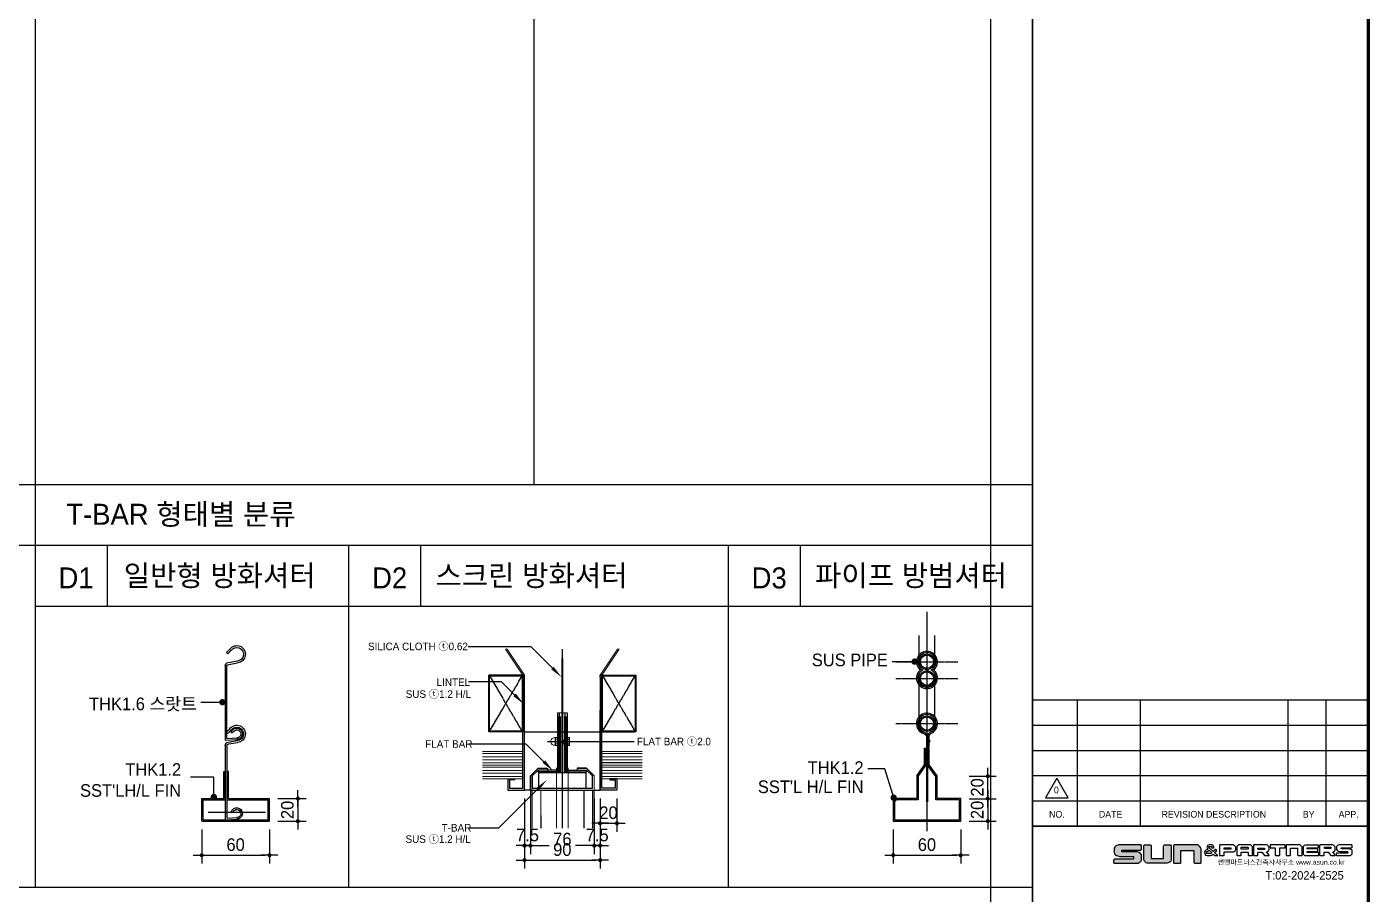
# Model space of a CAD drawing. Extents: x -25535497 to -25216507, y 8041684 to 8103002.
# Drawn here: x -25241369 to -25225372, y 8065773 to 8076097 of the extents above; entities that cross this region are included whole.
import ezdxf
from ezdxf.lldxf.tags import DXFTag

# ---------------------------------------------------------------- set-up
doc = ezdxf.new("R2010")
doc.units = 0
doc.header["$MEASUREMENT"] = 0
doc.linetypes.add('CEN', pattern=[62, 60, -1, 0, -1])
doc.linetypes.add('CENTER', pattern=[65, 60, -2, 1, -2])
doc.layers.get('Defpoints').update_dxf_attribs({"color": 45})
for name, color, linetype in [('0_form', 8, 'Continuous'), ('3', 3, 'Continuous'), ('AUX', 1, 'Continuous'), ('CEN', 1, 'CEN'), ('CENTER', 1, 'CENTER'), ('DIM', 7, 'Continuous'), ('F', 7, 'Continuous'), ('KMS_SHEET$0$form', 7, 'Continuous'), ('KMS_SHEET$0$TEXT', 7, 'Continuous'), ('LEADER', 7, 'Continuous'), ('LED', 7, 'Continuous'), ('R', 1, 'Continuous'), ('SOLID', 3, 'Continuous'), ('STEEL', 6, 'Continuous'), ('STL1', 4, 'Continuous'), ('text', 7, 'Continuous'), ('TXT', 3, 'Continuous'), ('TXT1', 3, 'Continuous')]:
    doc.layers.add(name, color=color, linetype=linetype)
doc.layers.add('TEX', color=3, linetype='Continuous', lineweight=5)
doc.styles.add('KMS_SHEET$0$돋움', font='')
doc.styles.add('songdoh', font='')
doc.styles.add('돋움', font='')
doc.styles.get('KMS_SHEET$0$돋움').set_extended_font_data('Dotum')
doc.styles.get('songdoh').set_extended_font_data('Dotum')
doc.styles.get('돋움').set_extended_font_data('Dotum')
tags = doc.linetypes.add('HID3', pattern=[1.75, 1, -0.75]).pattern_tags.tags
tags[6:7] = [DXFTag(74, 4), DXFTag(75, 0), DXFTag(340, '0'), DXFTag(46, 1.0), DXFTag(50, 0.0), DXFTag(44, 0.0), DXFTag(45, 0.0)]
tags[4:5] = [DXFTag(74, 4), DXFTag(75, 0), DXFTag(340, '0'), DXFTag(46, 1.0), DXFTag(50, 0.0), DXFTag(44, 0.0), DXFTag(45, 0.0)]
doc.dimstyles.new('DONGWOO', dxfattribs={"dimscale": 300, "dimtxt": 3, "dimasz": 1, "dimexe": 2, "dimexo": 2, "dimgap": 1, "dimtad": 1, "dimdec": 0, "dimzin": 11, "dimdsep": 46, "dimtxsty": 'songdoh', "dimblk": 'DOT-6', "dimcen": 2, "dimdle": 2, "dimclrd": 256, "dimclre": 256, "dimclrt": 3, "dimadec": 0, "dimazin": 0, "dimtfac": 1, "dimtdec": 0, "dimtix": 1, "dimtmove": 2, "dimatfit": 3, "dimldrblk": 'DOT', "dimfxl": 2, "dimtolj": 1, "dimtzin": 11, "dimarcsym": 0})

# ---------------------------------------------------------------- blocks, each defined once
blk = doc.blocks.new('_Dot')
at = {"color": 0, "linetype": 'ByBlock', "lineweight": -2}
blk.add_line((-0.5, 0), (-1, 0), dxfattribs=at)
at = {"color": 0, "linetype": 'ByBlock', "const_width": 0.5}
blk.add_lwpolyline([(-0.25, 0, 1), (0.25, 0, 1)], format="xyb", close=True, dxfattribs=at)
blk = doc.blocks.new('DOT-6')
at = {"layer": 'DIM', "color": 7, "ltscale": 0.5}
blk.add_line((2, 0), (-2, 0), dxfattribs=at)
at = {"layer": 'DIM', "color": 7, "ltscale": 0.5, "xscale": 0.9680000000043946, "yscale": 0.9680000000043946, "zscale": 0.9680000000043946}
blk.add_blockref('_Dot', (0, 0), dxfattribs=at)
blk = doc.blocks.new('slat71')
at = {"color": 1}
for p, q in [((-10.3, 10.4), (-10.3, 76.4)), ((-10.3, 76.4), (0.6, 75.8)), ((-8.7, 74.9), (-8.7, 10.4)), ((-8.7, 74.9), (0.5, 74.3)), ((-5.2, 68.9), (-4.2, 70)), ((-3.8, 67.5), (-5.2, 68.9)), ((-2.7, 68.5), (-4.2, 70)), ((-7.7, 7.4), (0.5, 6)), ((-7.1, 9), (0.7, 7.6)), ((-8, -0.4), (-9.1, -1.5)), ((-6.2, -4.5), (-9.1, -1.5)), ((-4.9, -3.5), (-8, -0.4))]:
    blk.add_line(p, q, dxfattribs=at)
for centre, major_axis, ratio, start_param, end_param in [((0, 70.8), (3.57, 3.57), 1, 3.054326, 7.072975), ((0, 70.8), (2.53, 2.53), 1, 3.038002, 7.083034), ((-7.3, 10.4), (-2.16, 2.16), 1, 0.785398, 2.216568), ((-7.2, 10.5), (-1.2, 1.08), 0.885607, 0.855211, 2.286381), ((0, 0), (-7.66, 0), 1, 0.63455, 4.619451), ((0, 0), (4.27, 4.27), 1, 2.951721, 6.983932)]:
    blk.add_ellipse(centre, major_axis=major_axis, ratio=ratio, start_param=start_param, end_param=end_param, dxfattribs=at)
blk = doc.blocks.new('*D311')
at = {"layer": 'Defpoints', "color": 0, "linetype": 'Continuous'}
for p in [(-25238480, 8066910), (-25238480, 8066641), (-25238141, 8066641)]:
    blk.add_point(p, dxfattribs=at)
at = {"layer": 'DIM', "linetype": 'Continuous', "lineweight": -2}
for p, q in [((-25238380, 8066910), (-25238041, 8066910)), ((-25238141, 8066960), (-25238141, 8067010)), ((-25238141, 8066910), (-25238141, 8066641)), ((-25238380, 8066641), (-25238041, 8066641)), ((-25238141, 8066591), (-25238141, 8066541))]:
    blk.add_line(p, q, dxfattribs=at)
at = {"layer": 'DIM', "linetype": 'Continuous', "lineweight": -2, "xscale": 50, "yscale": 50, "zscale": 50}
for p, rotation in [((-25238141, 8066910), 270), ((-25238141, 8066641), 90)]:
    blk.add_blockref('DOT-6', p, dxfattribs=dict(at, rotation=rotation))
at = {"layer": 'DIM', "color": 3, "linetype": 'Continuous', "insert": (-25238266, 8066775), "char_height": 150, "attachment_point": 5, "rotation": 90, "style": 'songdoh'}
blk.add_mtext('\\A1;20', dxfattribs=at)
blk = doc.blocks.new('*D312')
at = {"layer": 'Defpoints', "color": 0, "linetype": 'Continuous'}
for p in [(-25239287, 8066641), (-25238480, 8066641), (-25238480, 8066236)]:
    blk.add_point(p, dxfattribs=at)
at = {"layer": 'DIM', "linetype": 'Continuous', "lineweight": -2}
for p, q in [((-25239287, 8066541), (-25239287, 8066136)), ((-25238480, 8066541), (-25238480, 8066136)), ((-25239237, 8066236), (-25238530, 8066236))]:
    blk.add_line(p, q, dxfattribs=at)
at = {"layer": 'DIM', "linetype": 'Continuous', "lineweight": -2, "xscale": 50, "yscale": 50, "zscale": 50, "rotation": 180}
blk.add_blockref('DOT-6', (-25239287, 8066236), dxfattribs=at)
at = {"layer": 'DIM', "linetype": 'Continuous', "lineweight": -2, "xscale": 50, "yscale": 50, "zscale": 50}
blk.add_blockref('DOT-6', (-25238480, 8066236), dxfattribs=at)
at = {"layer": 'DIM', "color": 3, "linetype": 'Continuous', "insert": (-25238883, 8066361), "char_height": 150, "attachment_point": 5, "style": 'songdoh'}
blk.add_mtext('\\A1;60', dxfattribs=at)
blk = doc.blocks.new('*D335')
at = {"layer": 'Defpoints', "color": 0, "linetype": 'Continuous'}
for p in [(-25231051, 8066641), (-25230248, 8066641), (-25230248, 8066236)]:
    blk.add_point(p, dxfattribs=at)
at = {"layer": 'DIM', "linetype": 'Continuous', "lineweight": -2}
for p, q in [((-25231051, 8066541), (-25231051, 8066136)), ((-25230248, 8066541), (-25230248, 8066136)), ((-25231001, 8066236), (-25230298, 8066236))]:
    blk.add_line(p, q, dxfattribs=at)
at = {"layer": 'DIM', "linetype": 'Continuous', "lineweight": -2, "xscale": 50, "yscale": 50, "zscale": 50, "rotation": 180}
blk.add_blockref('DOT-6', (-25231051, 8066236), dxfattribs=at)
at = {"layer": 'DIM', "linetype": 'Continuous', "lineweight": -2, "xscale": 50, "yscale": 50, "zscale": 50}
blk.add_blockref('DOT-6', (-25230248, 8066236), dxfattribs=at)
at = {"layer": 'DIM', "color": 3, "linetype": 'Continuous', "insert": (-25230650, 8066361), "char_height": 150, "attachment_point": 5, "style": 'songdoh'}
blk.add_mtext('\\A1;60', dxfattribs=at)
blk = doc.blocks.new('*D336')
at = {"layer": 'Defpoints', "color": 0, "linetype": 'Continuous'}
for p in [(-25230248, 8066909), (-25230248, 8066641), (-25229925, 8066641)]:
    blk.add_point(p, dxfattribs=at)
at = {"layer": 'DIM', "linetype": 'Continuous', "lineweight": -2}
for p, q in [((-25230148, 8066909), (-25229825, 8066909)), ((-25229925, 8066959), (-25229925, 8067009)), ((-25229925, 8066909), (-25229925, 8066641)), ((-25230148, 8066641), (-25229825, 8066641)), ((-25229925, 8066591), (-25229925, 8066541))]:
    blk.add_line(p, q, dxfattribs=at)
at = {"layer": 'DIM', "linetype": 'Continuous', "lineweight": -2, "xscale": 50, "yscale": 50, "zscale": 50}
for p, rotation in [((-25229925, 8066909), 270), ((-25229925, 8066641), 90)]:
    blk.add_blockref('DOT-6', p, dxfattribs=dict(at, rotation=rotation))
at = {"layer": 'DIM', "color": 3, "linetype": 'Continuous', "insert": (-25230050, 8066775), "char_height": 150, "attachment_point": 5, "rotation": 90, "style": 'songdoh'}
blk.add_mtext('\\A1;20', dxfattribs=at)
blk = doc.blocks.new('*D337')
at = {"layer": 'Defpoints', "color": 0, "linetype": 'Continuous'}
for p in [(-25230248, 8067176), (-25229925, 8067176), (-25230248, 8066909)]:
    blk.add_point(p, dxfattribs=at)
at = {"layer": 'DIM', "linetype": 'Continuous', "lineweight": -2}
for p, q in [((-25229925, 8067226), (-25229925, 8067276)), ((-25230148, 8067176), (-25229825, 8067176)), ((-25229925, 8066909), (-25229925, 8067176)), ((-25230148, 8066909), (-25229825, 8066909)), ((-25229925, 8066859), (-25229925, 8066809))]:
    blk.add_line(p, q, dxfattribs=at)
at = {"layer": 'DIM', "linetype": 'Continuous', "lineweight": -2, "xscale": 50, "yscale": 50, "zscale": 50}
for p, rotation in [((-25229925, 8067176), 270), ((-25229925, 8066909), 90)]:
    blk.add_blockref('DOT-6', p, dxfattribs=dict(at, rotation=rotation))
at = {"layer": 'DIM', "color": 3, "linetype": 'Continuous', "insert": (-25230050, 8067043), "char_height": 150, "attachment_point": 5, "rotation": 90, "style": 'songdoh'}
blk.add_mtext('\\A1;20', dxfattribs=at)
blk = doc.blocks.new('*D354')
at = {"layer": 'Defpoints', "color": 0, "linetype": 'Continuous'}
for p in [(-25235442, 8067012), (-25235372, 8067012), (-25235372, 8066350)]:
    blk.add_point(p, dxfattribs=at)
at = {"layer": 'DIM', "linetype": 'Continuous', "lineweight": -2}
for p, q in [((-25235442, 8066912), (-25235442, 8066250)), ((-25235372, 8066912), (-25235372, 8066250)), ((-25235492, 8066350), (-25235542, 8066350)), ((-25235442, 8066350), (-25235372, 8066350)), ((-25235322, 8066350), (-25235272, 8066350))]:
    blk.add_line(p, q, dxfattribs=at)
at = {"layer": 'DIM', "linetype": 'Continuous', "lineweight": -2, "xscale": 50, "yscale": 50, "zscale": 50}
blk.add_blockref('DOT-6', (-25235442, 8066350), dxfattribs=at)
at = {"layer": 'DIM', "linetype": 'Continuous', "lineweight": -2, "xscale": 50, "yscale": 50, "zscale": 50, "rotation": 180}
blk.add_blockref('DOT-6', (-25235372, 8066350), dxfattribs=at)
at = {"layer": 'DIM', "color": 3, "linetype": 'Continuous', "insert": (-25235407, 8066475), "char_height": 150, "attachment_point": 5, "style": 'songdoh'}
blk.add_mtext('\\A1;7.5', dxfattribs=at)
blk = doc.blocks.new('*D355')
at = {"layer": 'Defpoints', "color": 0, "linetype": 'Continuous'}
for p in [(-25234612, 8067012), (-25234542, 8067012), (-25234542, 8066350)]:
    blk.add_point(p, dxfattribs=at)
at = {"layer": 'DIM', "linetype": 'Continuous', "lineweight": -2}
for p, q in [((-25234612, 8066912), (-25234612, 8066250)), ((-25234542, 8066912), (-25234542, 8066250)), ((-25234662, 8066350), (-25234712, 8066350)), ((-25234612, 8066350), (-25234542, 8066350)), ((-25234492, 8066350), (-25234442, 8066350))]:
    blk.add_line(p, q, dxfattribs=at)
at = {"layer": 'DIM', "linetype": 'Continuous', "lineweight": -2, "xscale": 50, "yscale": 50, "zscale": 50}
blk.add_blockref('DOT-6', (-25234612, 8066350), dxfattribs=at)
at = {"layer": 'DIM', "linetype": 'Continuous', "lineweight": -2, "xscale": 50, "yscale": 50, "zscale": 50, "rotation": 180}
blk.add_blockref('DOT-6', (-25234542, 8066350), dxfattribs=at)
at = {"layer": 'DIM', "color": 3, "linetype": 'Continuous', "insert": (-25234577, 8066475), "char_height": 150, "attachment_point": 5, "style": 'songdoh'}
blk.add_mtext('\\A1;7.5', dxfattribs=at)
blk = doc.blocks.new('*D356')
at = {"layer": 'Defpoints', "color": 0, "linetype": 'Continuous'}
for p in [(-25234542, 8067012), (-25234342, 8067012), (-25234342, 8066616)]:
    blk.add_point(p, dxfattribs=at)
at = {"layer": 'DIM', "linetype": 'Continuous', "lineweight": -2}
for p, q in [((-25234542, 8066912), (-25234542, 8066516)), ((-25234342, 8066912), (-25234342, 8066516)), ((-25234592, 8066616), (-25234642, 8066616)), ((-25234542, 8066616), (-25234342, 8066616)), ((-25234292, 8066616), (-25234242, 8066616))]:
    blk.add_line(p, q, dxfattribs=at)
at = {"layer": 'DIM', "linetype": 'Continuous', "lineweight": -2, "xscale": 50, "yscale": 50, "zscale": 50}
blk.add_blockref('DOT-6', (-25234542, 8066616), dxfattribs=at)
at = {"layer": 'DIM', "linetype": 'Continuous', "lineweight": -2, "xscale": 50, "yscale": 50, "zscale": 50, "rotation": 180}
blk.add_blockref('DOT-6', (-25234342, 8066616), dxfattribs=at)
at = {"layer": 'DIM', "color": 3, "linetype": 'Continuous', "insert": (-25234442, 8066741), "char_height": 150, "attachment_point": 5, "style": 'songdoh'}
blk.add_mtext('\\A1;20', dxfattribs=at)
blk = doc.blocks.new('*D357')
at = {"layer": 'Defpoints', "color": 0, "linetype": 'Continuous'}
for p in [(-25235372, 8067012), (-25234612, 8067012), (-25234612, 8066350)]:
    blk.add_point(p, dxfattribs=at)
at = {"layer": 'DIM', "linetype": 'Continuous', "lineweight": -2}
for p, q in [((-25235372, 8066912), (-25235372, 8066250)), ((-25234612, 8066912), (-25234612, 8066250)), ((-25235322, 8066350), (-25235148, 8066350)), ((-25234662, 8066350), (-25234836, 8066350))]:
    blk.add_line(p, q, dxfattribs=at)
at = {"layer": 'DIM', "linetype": 'Continuous', "lineweight": -2, "xscale": 50, "yscale": 50, "zscale": 50, "rotation": 180}
blk.add_blockref('DOT-6', (-25235372, 8066350), dxfattribs=at)
at = {"layer": 'DIM', "linetype": 'Continuous', "lineweight": -2, "xscale": 50, "yscale": 50, "zscale": 50}
blk.add_blockref('DOT-6', (-25234612, 8066350), dxfattribs=at)
at = {"layer": 'DIM', "color": 3, "linetype": 'Continuous', "insert": (-25234992, 8066427), "char_height": 150, "attachment_point": 5, "style": 'songdoh'}
blk.add_mtext('\\A1;76', dxfattribs=at)
blk = doc.blocks.new('*D358')
at = {"layer": 'Defpoints', "color": 0, "linetype": 'Continuous'}
for p in [(-25235442, 8067012), (-25234542, 8067012), (-25234542, 8066177)]:
    blk.add_point(p, dxfattribs=at)
at = {"layer": 'DIM', "linetype": 'Continuous', "lineweight": -2}
for p, q in [((-25235442, 8066912), (-25235442, 8066077)), ((-25234542, 8066912), (-25234542, 8066077)), ((-25235392, 8066177), (-25234592, 8066177))]:
    blk.add_line(p, q, dxfattribs=at)
at = {"layer": 'DIM', "linetype": 'Continuous', "lineweight": -2, "xscale": 50, "yscale": 50, "zscale": 50, "rotation": 180}
blk.add_blockref('DOT-6', (-25235442, 8066177), dxfattribs=at)
at = {"layer": 'DIM', "linetype": 'Continuous', "lineweight": -2, "xscale": 50, "yscale": 50, "zscale": 50}
blk.add_blockref('DOT-6', (-25234542, 8066177), dxfattribs=at)
at = {"layer": 'DIM', "color": 3, "linetype": 'Continuous', "insert": (-25234992, 8066302), "char_height": 150, "attachment_point": 5, "style": 'songdoh'}
blk.add_mtext('\\A1;90', dxfattribs=at)
blk = doc.blocks.new('KMS_SHEET$0$김천 도면폼(XR)')
at = {"layer": 'KMS_SHEET$0$form', "true_color": 0x424242}
for points in [[(77833, 17986), (77809, 18013), (77777, 18034), (77736, 18050), (77705, 18054), (77368, 18054), (77368, 18094), (77814, 18094), (77830, 18106), (77834, 18118), (77834, 18197), (77817, 18217), (77288, 18217), (77248, 18208), (77218, 18189), (77206, 18178), (77196, 18164), (77182, 18141), (77182, 18036), (77193, 18009), (77218, 17981), (77238, 17969), (77267, 17955), (77311, 17942), (77645, 17942), (77645, 17892), (77645, 17886), (77635, 17881), (77187, 17881), (77169, 17858), (77169, 17794), (77182, 17784), (77758, 17784), (77778, 17797), (77804, 17818), (77824, 17842), (77829, 17858), (77833, 17877)], [(78538, 18196), (78524, 18217), (78374, 18217), (78355, 18191), (78355, 17906), (78345, 17897), (78066, 17897), (78066, 18198), (78052, 18217), (77902, 18217), (77889, 18201), (77889, 17874), (77896, 17850), (77903, 17835), (77924, 17811), (77944, 17793), (77968, 17784), (78446, 17784), (78490, 17798), (78517, 17817), (78528, 17834), (78538, 17862)], [(79219, 18177), (79202, 18192), (79187, 18205), (79167, 18217), (78606, 18217), (78592, 18204), (78592, 17796), (78603, 17784), (78762, 17784), (78772, 17795), (78772, 18089), (79074, 18089), (79074, 17802), (79090, 17784), (79245, 17784), (79255, 17797), (79255, 18104), (79253, 18122), (79246, 18140), (79237, 18159)]]:
    blk.add_hatch(color=49, dxfattribs=at).paths.add_polyline_path(points)
at = {"color": 1}
blk.add_line((75242, 10507), (75242, 58666), dxfattribs=at)
for p, q in [((75242, 21666), (83232, 21666)), ((75242, 21066), (83232, 21066)), ((75242, 20466), (83232, 20466)), ((75242, 19866), (83232, 19866)), ((75819, 19808), (75550, 19341)), ((76089, 19341), (75819, 19808)), ((75242, 19266), (83232, 19266)), ((75550, 19341), (76089, 19341))]:
    blk.add_line(p, q)
at = {"color": 2}
blk.add_line((83232, 18666), (75242, 18666), dxfattribs=at)
at = {"color": 2, "const_width": 79.9}
blk.add_lwpolyline([(83232, 3182), (4501, 3182), (4501, 58666), (83232, 58666)], close=True, dxfattribs=at)
at = {"color": 2}
blk.add_lwpolyline([(75242, 10507), (75242, 18666)], dxfattribs=at)
at = {"layer": 'Defpoints', "ltscale": 2}
blk.add_lwpolyline([(5500, 57780), (74243, 57780), (74243, 4293), (5500, 4293)], close=True, dxfattribs=at)
at = {"layer": 'KMS_SHEET$0$form', "color": 1}
for p, q in [((76308, 18666), (76308, 21666)), ((77808, 18666), (77808, 21666)), ((81325, 18666), (81325, 21666)), ((82225, 18666), (82225, 21666)), ((75242, 18666), (83232, 18666)), ((83232, 18666), (75242, 18666)), ((75242, 18666), (83232, 18666)), ((75242, 18666), (83232, 18666))]:
    blk.add_line(p, q, dxfattribs=at)
at = {"layer": 'KMS_SHEET$0$form', "color": 2}
for points in [[(77833, 17986), (77809, 18013), (77777, 18034), (77736, 18050), (77705, 18054), (77368, 18054), (77368, 18094), (77814, 18094), (77830, 18106), (77834, 18118), (77834, 18197), (77817, 18217), (77288, 18217), (77248, 18208), (77218, 18189), (77206, 18178), (77196, 18164), (77182, 18141), (77182, 18036), (77193, 18009), (77218, 17981), (77238, 17969), (77267, 17955), (77311, 17942), (77640, 17942), (77645, 17938), (77645, 17892), (77645, 17886), (77635, 17881), (77187, 17881), (77169, 17858), (77169, 17794), (77182, 17784), (77758, 17784), (77778, 17797), (77804, 17818), (77824, 17842), (77829, 17858), (77833, 17877)], [(77903, 17835), (77896, 17850), (77889, 17874), (77889, 18201), (77902, 18217), (78052, 18217), (78066, 18198), (78066, 17897), (78345, 17897), (78355, 17906), (78355, 18191), (78374, 18217), (78524, 18217), (78538, 18196), (78538, 17862), (78528, 17834), (78517, 17817), (78490, 17798), (78446, 17784), (77968, 17784), (77944, 17793), (77924, 17811)], [(79255, 18104), (79253, 18122), (79246, 18140), (79237, 18159), (79219, 18177), (79202, 18192), (79187, 18205), (79167, 18217), (78606, 18217), (78592, 18204), (78592, 17796), (78603, 17784), (78762, 17784), (78772, 17795), (78772, 18089), (79074, 18089), (79074, 17802), (79090, 17784), (79245, 17784), (79255, 17797)]]:
    blk.add_lwpolyline(points, close=True, dxfattribs=at)
at = {"layer": 'KMS_SHEET$0$form'}
for points in [[(79435, 18160), (79435, 18177), (79509, 18177), (79509, 18144), (79551, 18152), (79551, 18165), (79538, 18207), (79534, 18209), (79494, 18217), (79439, 18217), (79404, 18206), (79392, 18172), (79390, 18156), (79396, 18137), (79410, 18121), (79365, 18091), (79340, 18068), (79335, 18044), (79336, 18018), (79347, 17983), (79352, 17978), (79393, 17968), (79477, 17968), (79502, 17973), (79515, 17981), (79538, 18002), (79576, 17968), (79645, 17968), (79573, 18034), (79625, 18082), (79595, 18111), (79541, 18063)], [(80059, 18185), (80050, 18193), (80039, 18204), (80026, 18212), (80014, 18217), (79696, 18217), (79687, 18207), (79687, 17972), (79691, 17968), (79792, 17968), (79799, 17975), (79799, 18053), (80013, 18053), (80024, 18053), (80041, 18061), (80058, 18075), (80070, 18093), (80076, 18118), (80074, 18153), (80067, 18172)], [(80473, 18165), (80470, 18173), (80464, 18183), (80459, 18191), (80450, 18201), (80439, 18208), (80423, 18217), (80141, 18217), (80132, 18212), (80117, 18200), (80107, 18188), (80100, 18177), (80099, 18172), (80099, 17978), (80107, 17968), (80192, 17968), (80201, 17975), (80201, 18041), (80204, 18046), (80362, 18046), (80371, 18037), (80371, 17977), (80377, 17968), (80466, 17968), (80473, 17977)], [(80864, 18099), (80867, 18108), (80867, 18151), (80863, 18168), (80858, 18179), (80850, 18190), (80841, 18200), (80828, 18209), (80810, 18217), (80505, 18217), (80497, 18212), (80497, 17974), (80501, 17968), (80598, 17968), (80602, 17973), (80602, 18046), (80607, 18049), (80698, 18049), (80758, 17968), (80868, 17968), (80868, 17971), (80807, 18050), (80809, 18054), (80823, 18054), (80838, 18063), (80850, 18073), (80857, 18081)], [(80864, 18099), (80867, 18108), (80867, 18151), (80863, 18168), (80858, 18179), (80850, 18190), (80841, 18200), (80828, 18209), (80810, 18217), (80505, 18217), (80497, 18212), (80497, 17974), (80501, 17968), (80598, 17968), (80602, 17973), (80602, 18046), (80607, 18049), (80698, 18049), (80758, 17968), (80868, 17968), (80868, 17971), (80807, 18050), (80809, 18054), (80823, 18054), (80838, 18063), (80850, 18073), (80857, 18081)], [(81123, 18146), (81242, 18146), (81247, 18150), (81247, 18211), (81243, 18217), (80896, 18217), (80892, 18213), (80892, 18152), (80898, 18146), (81016, 18146), (81016, 17978), (81024, 17968), (81116, 17968), (81123, 17972)], [(81123, 18146), (81242, 18146), (81247, 18150), (81247, 18211), (81243, 18217), (80896, 18217), (80892, 18213), (80892, 18152), (80898, 18146), (81016, 18146), (81016, 17978), (81024, 17968), (81116, 17968), (81123, 17972)], [(81374, 18143), (81547, 18143), (81547, 17978), (81557, 17968), (81646, 17968), (81652, 17976), (81652, 18152), (81651, 18162), (81646, 18172), (81641, 18183), (81631, 18194), (81621, 18202), (81612, 18210), (81601, 18217), (81279, 18217), (81271, 18209), (81271, 17975), (81277, 17968), (81368, 17968), (81374, 17974)], [(81374, 18143), (81547, 18143), (81547, 17978), (81557, 17968), (81646, 17968), (81652, 17976), (81652, 18152), (81651, 18162), (81646, 18172), (81641, 18183), (81631, 18194), (81621, 18202), (81612, 18210), (81601, 18217), (81279, 18217), (81271, 18209), (81271, 17975), (81277, 17968), (81368, 17968), (81374, 17974)], [(81776, 18128), (81776, 18147), (81781, 18150), (82038, 18150), (82046, 18157), (82046, 18207), (82035, 18216), (81731, 18216), (81706, 18207), (81691, 18196), (81682, 18182), (81675, 18163), (81675, 18009), (81685, 17992), (81698, 17979), (81712, 17970), (81724, 17968), (82044, 17968), (82048, 17971), (82048, 18028), (82042, 18035), (81784, 18035), (81774, 18038), (81774, 18060), (81782, 18065), (82029, 18065), (82029, 18119), (82023, 18123), (81781, 18123)], [(81776, 18128), (81776, 18147), (81781, 18150), (82038, 18150), (82046, 18157), (82046, 18207), (82035, 18216), (81731, 18216), (81706, 18207), (81691, 18196), (81682, 18182), (81675, 18163), (81675, 18009), (81685, 17992), (81698, 17979), (81712, 17970), (81724, 17968), (82044, 17968), (82048, 17971), (82048, 18028), (82042, 18035), (81784, 18035), (81774, 18038), (81774, 18060), (81782, 18065), (82029, 18065), (82029, 18119), (82023, 18123), (81781, 18123)], [(82442, 18151), (82438, 18168), (82433, 18179), (82425, 18190), (82416, 18200), (82402, 18209), (82384, 18217), (82080, 18217), (82071, 18212), (82071, 17974), (82076, 17968), (82173, 17968), (82176, 17973), (82176, 18046), (82181, 18049), (82273, 18049), (82333, 17968), (82443, 17968), (82443, 17971), (82382, 18050), (82384, 18054), (82398, 18054), (82413, 18063), (82425, 18073), (82431, 18081), (82439, 18099), (82442, 18108)], [(82442, 18151), (82438, 18168), (82433, 18179), (82425, 18190), (82416, 18200), (82402, 18209), (82384, 18217), (82080, 18217), (82071, 18212), (82071, 17974), (82076, 17968), (82173, 17968), (82176, 17973), (82176, 18046), (82181, 18049), (82273, 18049), (82333, 17968), (82443, 17968), (82443, 17971), (82382, 18050), (82384, 18054), (82398, 18054), (82413, 18063), (82425, 18073), (82431, 18081), (82439, 18099), (82442, 18108)], [(82792, 18121), (82774, 18123), (82581, 18123), (82581, 18147), (82837, 18147), (82846, 18153), (82848, 18160), (82848, 18206), (82839, 18217), (82535, 18217), (82512, 18212), (82495, 18201), (82488, 18194), (82482, 18186), (82474, 18174), (82474, 18113), (82480, 18098), (82495, 18081), (82506, 18075), (82523, 18067), (82548, 18059), (82737, 18059), (82740, 18057), (82740, 18030), (82740, 18027), (82734, 18024), (82477, 18024), (82467, 18011), (82467, 17974), (82474, 17968), (82805, 17968), (82816, 17976), (82831, 17988), (82843, 18001), (82846, 18011), (82848, 18022), (82848, 18084), (82834, 18100), (82815, 18112)], [(82792, 18121), (82774, 18123), (82581, 18123), (82581, 18147), (82837, 18147), (82846, 18153), (82848, 18160), (82848, 18206), (82839, 18217), (82535, 18217), (82512, 18212), (82495, 18201), (82488, 18194), (82482, 18186), (82474, 18174), (82474, 18113), (82480, 18098), (82495, 18081), (82506, 18075), (82523, 18067), (82548, 18059), (82737, 18059), (82740, 18057), (82740, 18030), (82740, 18027), (82734, 18024), (82477, 18024), (82467, 18011), (82467, 17974), (82474, 17968), (82805, 17968), (82816, 17976), (82831, 17988), (82843, 18001), (82846, 18011), (82848, 18022), (82848, 18084), (82834, 18100), (82815, 18112)], [(79507, 18031), (79486, 18012), (79381, 18012), (79381, 18053), (79439, 18093)], [(79954, 18145), (79954, 18116), (79801, 18116), (79801, 18145)], [(80201, 18119), (80201, 18160), (80205, 18165), (80363, 18165), (80371, 18159), (80371, 18124), (80368, 18119)], [(80201, 18119), (80201, 18160), (80205, 18165), (80363, 18165), (80371, 18159), (80371, 18124), (80368, 18119)], [(80613, 18113), (80603, 18121), (80603, 18141), (80612, 18143), (80756, 18143), (80756, 18113)], [(80613, 18113), (80603, 18121), (80603, 18141), (80612, 18143), (80756, 18143), (80756, 18113)], [(82185, 18141), (82185, 18161), (82194, 18163), (82339, 18163), (82339, 18133), (82195, 18133)], [(82185, 18141), (82185, 18161), (82194, 18163), (82339, 18163), (82339, 18133), (82195, 18133)]]:
    blk.add_lwpolyline(points, close=True, dxfattribs=at)
at = {"layer": 'KMS_SHEET$0$TEXT', "style": 'KMS_SHEET$0$돋움'}
for s, height, p in [('0', 160, (75750, 19444)), ('NO.', 159.8, (75634, 18867)), ('DATE', 159.8, (76819, 18867)), ('REVISION DESCRIPTION', 159.81, (78311, 18867)), ('BY', 159.8, (81670, 18867)), ('APP.', 159.8, (82523, 18867)), ('썬앤파트너스건축사사무소 www.asun.co.kr', 117.84, (79644, 17749)), ('T:02-2024-2525', 200, (80782, 17394))]:
    blk.add_text(s, height=height, dxfattribs=at).set_placement(p)
blk = doc.blocks.new('KMS_SHEET', base_point=(2746843.44, 1131951.81))
at = {"xscale": 0.0100119047570738, "yscale": 0.0100119047570738, "zscale": 0.0100119047570738}
blk.add_blockref('KMS_SHEET$0$김천 도면폼(XR)', (2746832.63, 1131939.2), dxfattribs=at)

msp = doc.modelspace()

# ---------------------------------------------------------------- linework, layer by layer
msp.add_line((-25229391.7, 8084895.8), (-25229391.7, 8058831.5))
at = {"color": 6, "lineweight": 5}
for p, q in [((-25235462.2, 8068378.5), (-25235670.1, 8068690.4)), ((-25235649.9, 8068690.4), (-25235670.1, 8068690.4)), ((-25235442, 8068378.5), (-25235649.9, 8068690.4)), ((-25234542, 8068378.5), (-25234334.1, 8068690.4)), ((-25234521.7, 8068378.5), (-25234313.8, 8068690.4)), ((-25234334.1, 8068690.4), (-25234313.8, 8068690.4))]:
    msp.add_line(p, q, dxfattribs=at)
at = {"color": 1}
for p, q in [((-25234992, 8068690.4), (-25234992, 8066556.6)), ((-25235167.8, 8067590.2), (-25234813.8, 8067590.2))]:
    msp.add_line(p, q, dxfattribs=at)
at = {"color": 7}
for p, q in [((-25234995.9, 8068577.1), (-25234995.9, 8067227.5)), ((-25234988, 8068575.4), (-25234988, 8067227.5)), ((-25235867.3, 8068378.5), (-25235867.3, 8068375.8)), ((-25235867.3, 8068378.5), (-25235867.3, 8068370.4)), ((-25235462.2, 8068378.5), (-25235462.2, 8067703.3)), ((-25234521.7, 8067703.3), (-25234521.7, 8068378.5)), ((-25235048.7, 8067930.7), (-25235048.7, 8067250.1)), ((-25235035.6, 8067885.4), (-25235035.6, 8067227.5)), ((-25235026, 8067272.8), (-25235026, 8067930.7)), ((-25235018.6, 8067885.4), (-25235018.6, 8067227.5)), ((-25234965.3, 8067885.4), (-25234965.3, 8067227.5)), ((-25234957.9, 8067227.5), (-25234957.9, 8067930.7)), ((-25234948.3, 8067885.4), (-25234948.3, 8067227.5)), ((-25234935.2, 8067930.7), (-25234935.2, 8067250.1)), ((-25235026, 8067272.8), (-25235026, 8067338.6)), ((-25235372, 8067182.1), (-25235281.2, 8067272.8)), ((-25235372, 8067057.3), (-25235372, 8067182.1)), ((-25235372, 8067011.9), (-25235372, 8067182.1)), ((-25235372, 8067011.9), (-25235372, 8067182.1)), ((-25235372, 8067011.9), (-25235372, 8067182.1)), ((-25235372, 8067182.1), (-25235372, 8067011.9)), ((-25235349.3, 8067182.1), (-25235281.2, 8067250.1)), ((-25235349.3, 8067182.1), (-25235349.3, 8067034.6)), ((-25235281.2, 8067272.8), (-25235269.9, 8067272.8)), ((-25235281.2, 8067272.8), (-25235167.8, 8067272.8)), ((-25235281.2, 8067272.8), (-25235167.8, 8067272.8)), ((-25235167.8, 8067250.1), (-25235281.2, 8067250.1)), ((-25235281.2, 8067250.1), (-25235281.2, 8067247.9)), ((-25235048.7, 8067250.1), (-25235281.2, 8067250.1)), ((-25235281.2, 8067250.1), (-25235281.2, 8067227.5)), ((-25235281.2, 8067227.5), (-25235281.2, 8067250.1)), ((-25235281.2, 8067227.5), (-25235281.2, 8067250.1)), ((-25235234, 8067227.5), (-25235281.2, 8067227.5)), ((-25235281.2, 8067227.5), (-25235026, 8067227.5)), ((-25234708.4, 8067216.1), (-25235275.5, 8067216.1)), ((-25235275.5, 8067216.1), (-25235275.5, 8067034.6)), ((-25235018.6, 8067227.5), (-25235234, 8067227.5)), ((-25235167.8, 8067272.8), (-25235167.8, 8067226.7)), ((-25235167.8, 8067272.8), (-25235167.8, 8067250.1)), ((-25235026, 8067227.5), (-25235026, 8067272.8)), ((-25234992, 8067272.8), (-25234995.4, 8067272.8)), ((-25234992, 8067272.8), (-25234988.6, 8067272.8)), ((-25234965.3, 8067227.5), (-25234749.9, 8067227.5)), ((-25234957.9, 8067272.8), (-25234957.9, 8067227.5)), ((-25234957.9, 8067227.5), (-25234702.7, 8067227.5)), ((-25234935.2, 8067250.1), (-25234702.7, 8067250.1)), ((-25234702.7, 8067272.8), (-25234816.1, 8067272.8)), ((-25234816.1, 8067272.8), (-25234816.1, 8067250.1)), ((-25234816.1, 8067272.8), (-25234702.7, 8067272.8)), ((-25234816.1, 8067272.8), (-25234816.1, 8067250.1)), ((-25234816.1, 8067250.1), (-25234702.7, 8067250.1)), ((-25234708.4, 8067216.1), (-25234765.1, 8067216.1)), ((-25234708.4, 8067034.6), (-25234708.4, 8067216.1)), ((-25234612, 8067182.5), (-25234702.7, 8067272.8)), ((-25234634.6, 8067182.5), (-25234702.7, 8067250.1)), ((-25234702.7, 8067227.5), (-25234702.7, 8067250.1)), ((-25234634.6, 8067034.6), (-25234634.6, 8067182.4)), ((-25235372, 8067057.3), (-25235372, 8067170.7)), ((-25235349.3, 8067034.6), (-25234634.6, 8067034.6)), ((-25234992, 8067034.6), (-25234708.4, 8067034.6)), ((-25234708.4, 8067034.6), (-25234708.4, 8067056.2)), ((-25235372, 8067011.9), (-25234612, 8067011.9)), ((-25235372, 8067011.9), (-25235372, 8066556.6)), ((-25234736.8, 8067011.9), (-25234736.8, 8066556.6)), ((-25234634, 8067011.9), (-25234634, 8066556.6)), ((-25235247.1, 8066709.2), (-25235247.1, 8066556.6))]:
    msp.add_line(p, q, dxfattribs=at)
at = {"color": 7, "lineweight": 15}
msp.add_line((-25235462.2, 8068378.5), (-25235442, 8068378.5), dxfattribs=at)
at = {"color": 7, "lineweight": 5}
for p, q in [((-25235048.7, 8067930.7), (-25235026, 8067930.7)), ((-25235026, 8067930.7), (-25234935.2, 8067930.7)), ((-25234612, 8067182.5), (-25234612, 8067011.9)), ((-25235349.9, 8066556.6), (-25235349.9, 8067011.9)), ((-25235247.1, 8066709.2), (-25235247.1, 8067011.9)), ((-25234612, 8066556.6), (-25234612, 8067011.9))]:
    msp.add_line(p, q, dxfattribs=at)
at = {"layer": '3', "color": 3}
for p, q in [((-25230677.7, 8067511.2), (-25230661.6, 8067511.2)), ((-25230677.7, 8067310.4), (-25230677.7, 8067511.2)), ((-25230661.6, 8067303.8), (-25230661.6, 8067511.2)), ((-25230637.4, 8067511.2), (-25230621.3, 8067511.2)), ((-25230637.4, 8067303.8), (-25230637.4, 8067511.2)), ((-25230621.3, 8067310.4), (-25230621.3, 8067511.2)), ((-25239023.3, 8067232.7), (-25239007.2, 8067232.7)), ((-25239023.3, 8066909.9), (-25239023.3, 8067232.7)), ((-25238969.2, 8067232.7), (-25238985.3, 8067232.7)), ((-25238969.2, 8066909.9), (-25238969.2, 8067232.7)), ((-25230771.5, 8067179.8), (-25230677.7, 8067310.4)), ((-25230771.5, 8067179.8), (-25230771.5, 8066912)), ((-25230755.3, 8067173.4), (-25230661.6, 8067303.8)), ((-25230543.8, 8067173.4), (-25230637.4, 8067303.8)), ((-25230527.5, 8067179.8), (-25230621.3, 8067310.4)), ((-25230527.5, 8066912), (-25230527.5, 8067179.8)), ((-25230755.3, 8067173.4), (-25230755.3, 8066895.8)), ((-25230543.8, 8066895.8), (-25230543.8, 8067173.4)), ((-25239286.8, 8066640.9), (-25239286.8, 8066909.9)), ((-25239286.8, 8066909.9), (-25239023.3, 8066909.9)), ((-25239270.6, 8066657), (-25239270.6, 8066893.7)), ((-25239270.6, 8066893.7), (-25239007.2, 8066893.7)), ((-25238985.3, 8066893.7), (-25238496.4, 8066893.7)), ((-25238969.2, 8066909.9), (-25238480.2, 8066909.9)), ((-25238496.4, 8066657), (-25238496.4, 8066893.7)), ((-25238480.2, 8066640.9), (-25238480.2, 8066909.9)), ((-25230771.5, 8066912), (-25231051.4, 8066912)), ((-25231051.4, 8066912), (-25231051.4, 8066640.9)), ((-25230755.3, 8066895.8), (-25231035.1, 8066895.8)), ((-25231035.1, 8066895.8), (-25231035.1, 8066657.2)), ((-25230263.9, 8066895.8), (-25230543.8, 8066895.8)), ((-25230247.7, 8066912), (-25230527.5, 8066912)), ((-25230263.9, 8066657.2), (-25230263.9, 8066895.8)), ((-25230247.7, 8066640.9), (-25230247.7, 8066912)), ((-25239286.8, 8066640.9), (-25238480.2, 8066640.9)), ((-25239270.6, 8066657), (-25238496.4, 8066657)), ((-25231051.4, 8066640.9), (-25230247.7, 8066640.9)), ((-25231035.1, 8066657.2), (-25230263.9, 8066657.2))]:
    msp.add_line(p, q, dxfattribs=at)
at = {"layer": 'AUX'}
for p, q in [((-25230649.5, 8069133), (-25230649.5, 8066521)), ((-25230741.9, 8068623.3), (-25230741.9, 8068851.6)), ((-25230557.1, 8068623.3), (-25230557.1, 8068851.6)), ((-25230741.9, 8068539.2), (-25230741.9, 8068596.4)), ((-25230557.1, 8068539.2), (-25230557.1, 8068596.4)), ((-25230741.9, 8068281.2), (-25230741.9, 8068338.5)), ((-25230557.1, 8068281.2), (-25230557.1, 8068338.5)), ((-25230741.9, 8067886.6), (-25230741.9, 8068254.3)), ((-25230557.1, 8067886.6), (-25230557.1, 8068254.3)), ((-25230741.9, 8067802.4), (-25230741.9, 8067859.6)), ((-25230557.1, 8067802.4), (-25230557.1, 8067859.6)), ((-25230642.8, 8067660.4), (-25230642.8, 8066870.3)), ((-25230629, 8067658.1), (-25230629, 8067522.1)), ((-25230656.2, 8067656.7), (-25230656.2, 8066870.3)), ((-25230629, 8067522.1), (-25230642.6, 8067522.1)), ((-25230642.8, 8066870.3), (-25230656.2, 8066870.3))]:
    msp.add_line(p, q, dxfattribs=at)
for centre, radius in [((-25230649.5, 8068539.2), 92.4), ((-25230649.5, 8068539.2), 78.5), ((-25230649.5, 8068338.5), 92.4), ((-25230649.5, 8068338.5), 78.5), ((-25230649.5, 8067802.4), 92.4), ((-25230649.5, 8067802.4), 78.5)]:
    msp.add_circle(centre, radius, dxfattribs=at)
for centre, radius, start, end in [((-25230649.5, 8068539.2), 125, 309.09831, 230.90169), ((-25230649.5, 8068539.2), 108.7, 296.82149, 243.17851), ((-25230649.5, 8068345.2), 125, 129.09831, 50.90169), ((-25230649.5, 8068345.2), 108.7, 116.82149, 63.17851), ((-25230649.5, 8067802.4), 125, 298.72448, 252.02942), ((-25230649.5, 8067802.4), 108.7, 300.15142, 252.87313), ((-25230717.2, 8067616.6), 73, 33.29214, 66.46068), ((-25230724, 8067616.7), 92.1, 28.30528, 62.58804), ((-25230548, 8067613.7), 105.7, 116.34659, 153.76316), ((-25230554.9, 8067613.6), 86.4, 113.59066, 149.05126), ((-25230629, 8067592.8), 16, 270, 90)]:
    msp.add_arc(centre, radius, start, end, dxfattribs=at)
at = {"layer": 'CEN'}
for p, q in [((-25235859.2, 8067711.4), (-25235470.3, 8068370.4)), ((-25235859.2, 8068370.4), (-25235470.3, 8067711.4)), ((-25234513.6, 8067711.4), (-25234124.7, 8068370.4)), ((-25234513.6, 8068370.4), (-25234124.7, 8067711.4))]:
    msp.add_line(p, q, dxfattribs=at)
at = {"layer": 'CENTER', "color": 1}
for p, q in [((-25231019.1, 8068539.2), (-25230280, 8068539.2)), ((-25231019.1, 8068338.5), (-25230280, 8068338.5)), ((-25231019.1, 8067802.4), (-25230280, 8067802.4))]:
    msp.add_line(p, q, dxfattribs=at)
at = {"layer": 'DIM', "linetype": 'Continuous'}
for p, q in [((-25230625.6, 8068628.4), (-25230636.2, 8068616.6)), ((-25230621.5, 8068627.2), (-25230631.8, 8068615.7)), ((-25230724.8, 8068516.9), (-25230735.4, 8068505)), ((-25230723.4, 8068512.6), (-25230733.7, 8068501)), ((-25230661.4, 8068461.5), (-25230672, 8068449.6)), ((-25230656.6, 8068461), (-25230667.6, 8068448.6)), ((-25230563.2, 8068572), (-25230573.8, 8068560)), ((-25230561.7, 8068567.8), (-25230572.7, 8068555.4)), ((-25230724.8, 8068316.2), (-25230735.4, 8068304.3)), ((-25230723.4, 8068311.9), (-25230733.7, 8068300.3)), ((-25230625.6, 8068427.7), (-25230636.2, 8068415.9)), ((-25230621.5, 8068426.5), (-25230631.8, 8068415)), ((-25230563.2, 8068371.3), (-25230573.8, 8068359.3)), ((-25230561.7, 8068367.1), (-25230572.7, 8068354.7)), ((-25230625.6, 8067891.7), (-25230636.2, 8067879.8)), ((-25230621.5, 8067890.4), (-25230631.8, 8067878.9)), ((-25230563.2, 8067835.2), (-25230573.8, 8067823.2)), ((-25230561.7, 8067831), (-25230572.7, 8067818.6)), ((-25230724.8, 8067780.1), (-25230735.4, 8067768.2)), ((-25230723.4, 8067775.8), (-25230733.7, 8067764.3)), ((-25230661.4, 8067724.8), (-25230672, 8067712.8)), ((-25230656.6, 8067724.2), (-25230667.6, 8067711.8)), ((-25238528.5, 8066746.2), (-25239209.6, 8066746.2))]:
    msp.add_line(p, q, dxfattribs=at)
at = {"layer": 'F'}
for p, q in [((-25235331.2, 8084216.7), (-25235331.2, 8070650.1)), ((-25263766.3, 8069925.4), (-25241270.6, 8069925.4)), ((-25241270.6, 8069925.3), (-25229391.7, 8069925.3)), ((-25240413.4, 8069925.3), (-25240413.4, 8069200.6)), ((-25237536.3, 8065853.8), (-25237536.3, 8069925.3)), ((-25236679.1, 8069925.3), (-25236679.1, 8069200.6)), ((-25233016.2, 8069925.3), (-25233016.2, 8065853.8)), ((-25232159, 8069925.3), (-25232159, 8069200.6)), ((-25241270.6, 8069200.6), (-25229391.7, 8069200.6))]:
    msp.add_line(p, q, dxfattribs=at)
at = {"layer": 'LEADER', "const_width": 37.5}
for points in [[(-25230816, 8068540.7, 1), (-25230778.5, 8068540.7, 1)], [(-25239058.8, 8068057.8, 1), (-25239021.3, 8068057.8, 1)], [(-25239161.2, 8066929.2, 1), (-25239123.7, 8066929.2, 1)], [(-25231064.6, 8066921.4, 1), (-25231027.1, 8066921.4, 1)]]:
    msp.add_lwpolyline(points, format="xyb", close=True, dxfattribs=at)
at = {"layer": 'LED', "color": 4}
for points in [[(-25234958.9, 8067613.7), (-25235010.9, 8067583.7), (-25234958.9, 8067553.7)], [(-25234928, 8067613.7), (-25234980, 8067583.7), (-25234928, 8067553.7)]]:
    msp.add_lwpolyline(points, dxfattribs=at)
at = {"layer": 'R', "color": 7, "lineweight": 9, "ltscale": 50}
for p, q in [((-25235048.7, 8067930.7), (-25235048.7, 8067227.5)), ((-25234935.2, 8067930.7), (-25234935.2, 8067227.5)), ((-25235943.8, 8067471.1), (-25235462.2, 8067471.1)), ((-25234040.1, 8067471.1), (-25234521.7, 8067471.1)), ((-25235943.8, 8067147), (-25235462.2, 8067147)), ((-25234040.1, 8067147), (-25234521.7, 8067147))]:
    msp.add_line(p, q, dxfattribs=at)
at = {"layer": 'R', "color": 5, "lineweight": 9, "ltscale": 50}
for p, q in [((-25235076.3, 8067634.3), (-25235073.1, 8067637.7)), ((-25235076.3, 8067634.3), (-25235076.3, 8067547.1)), ((-25235076.3, 8067620.3), (-25235073.1, 8067616.9)), ((-25235035.6, 8067616.9), (-25235076.3, 8067616.9)), ((-25235076.3, 8067613.4), (-25235073.1, 8067616.9)), ((-25235076.3, 8067571.5), (-25235073.1, 8067568.1)), ((-25235076.3, 8067564.6), (-25235073.1, 8067568.1)), ((-25235035.6, 8067563.5), (-25235076.3, 8067563.5)), ((-25235076.3, 8067546), (-25235073.1, 8067542.6)), ((-25235035.6, 8067637.8), (-25235073.1, 8067637.8)), ((-25235073.1, 8067542.5), (-25235073.1, 8067637.8)), ((-25235035.6, 8067542.5), (-25235073.1, 8067542.5)), ((-25234948.3, 8067637.8), (-25234910.9, 8067637.8)), ((-25234948.3, 8067616.9), (-25234907.6, 8067616.9)), ((-25234948.3, 8067563.5), (-25234907.6, 8067563.5)), ((-25234948.3, 8067542.5), (-25234910.9, 8067542.5)), ((-25234910.9, 8067542.5), (-25234910.9, 8067637.8)), ((-25234907.6, 8067634.3), (-25234910.9, 8067637.7)), ((-25234907.6, 8067620.3), (-25234910.9, 8067616.9)), ((-25234907.6, 8067613.4), (-25234910.9, 8067616.9)), ((-25234907.6, 8067571.5), (-25234910.9, 8067568.1)), ((-25234907.6, 8067564.6), (-25234910.9, 8067568.1)), ((-25234907.6, 8067546), (-25234910.9, 8067542.6)), ((-25234907.6, 8067634.3), (-25234907.6, 8067547.1))]:
    msp.add_line(p, q, dxfattribs=at)
at = {"layer": 'R', "lineweight": 9, "ltscale": 50}
for p, q in [((-25235943.8, 8067445.8), (-25235462.2, 8067445.8)), ((-25235943.8, 8067406.5), (-25235462.2, 8067406.5)), ((-25235943.8, 8067373.2), (-25235462.2, 8067373.2)), ((-25234040.1, 8067445.8), (-25234521.7, 8067445.8)), ((-25234040.1, 8067406.5), (-25234521.7, 8067406.5)), ((-25234040.1, 8067373.2), (-25234521.7, 8067373.2)), ((-25235943.8, 8067334), (-25235462.2, 8067334)), ((-25235943.8, 8067309), (-25235462.2, 8067309)), ((-25235943.8, 8067283.7), (-25235462.2, 8067283.7)), ((-25235943.8, 8067244.5), (-25235462.2, 8067244.5)), ((-25235943.8, 8067211.2), (-25235462.2, 8067211.2)), ((-25234040.1, 8067309), (-25234521.7, 8067309)), ((-25234040.1, 8067283.7), (-25234521.7, 8067283.7)), ((-25234040.1, 8067244.5), (-25234521.7, 8067244.5)), ((-25234040.1, 8067211.2), (-25234521.7, 8067211.2)), ((-25235943.8, 8067171.9), (-25235462.2, 8067171.9)), ((-25234040.1, 8067171.9), (-25234521.7, 8067171.9))]:
    msp.add_line(p, q, dxfattribs=at)
at = {"layer": 'R', "color": 7, "linetype": 'HID3', "lineweight": 9}
for p, q in [((-25235063.3, 8067277.7), (-25235063.3, 8066556.6)), ((-25234920.7, 8067277.7), (-25234920.7, 8066556.6))]:
    msp.add_line(p, q, dxfattribs=at)
at = {"layer": 'R', "ltscale": 10}
msp.add_line((-25234040.1, 8067334), (-25234521.7, 8067334), dxfattribs=at)
at = {"layer": 'R', "color": 5, "lineweight": 9, "ltscale": 50}
for points in [[(-25235076.3, 8067634.3, 0.5131089), (-25235127.2, 8067590.2, -1.4107403)], [(-25235076.3, 8067546, -0.5131089), (-25235127.2, 8067590.2, 1.4107403)]]:
    msp.add_lwpolyline(points, format="xyb", dxfattribs=at)
at = {"layer": 'R', "color": 7, "lineweight": 9, "ltscale": 50}
msp.add_lwpolyline([(-25235002.9, 8067583.7), (-25234891.6, 8067583.7)], dxfattribs=at)
at = {"layer": 'SOLID'}
for p, q in [((-25241270.6, 8084895.8), (-25241270.6, 8065853.8)), ((-25264804.3, 8070650.1), (-25229391.7, 8070650.1)), ((-25241270.6, 8070650.1), (-25229391.7, 8070650.1)), ((-25264804.3, 8065854), (-25229391.7, 8065853.7))]:
    msp.add_line(p, q, dxfattribs=at)
at = {"layer": 'STEEL'}
for p, q in [((-25239007.2, 8066893.7), (-25239007.2, 8067232.7)), ((-25238985.3, 8066893.7), (-25238985.3, 8067232.7))]:
    msp.add_line(p, q, dxfattribs=at)
at = {"layer": 'STL1'}
for p, q in [((-25235482.5, 8068378.5), (-25235867.3, 8068378.5)), ((-25235867.3, 8068378.5), (-25235462.2, 8068378.5)), ((-25235867.3, 8067703.3), (-25235867.3, 8068378.5)), ((-25235462.2, 8068378.5), (-25235867.3, 8068378.5)), ((-25235859.2, 8067711.4), (-25235859.2, 8068370.4)), ((-25235859.2, 8068370.4), (-25235470.3, 8068370.4)), ((-25235859.2, 8067711.4), (-25235859.2, 8068370.4)), ((-25235470.3, 8068370.4), (-25235470.3, 8067711.4)), ((-25235462.2, 8067703.3), (-25235462.2, 8068378.5)), ((-25235442, 8067703.3), (-25235442, 8068378.5)), ((-25234542, 8068355.2), (-25234542, 8068378.5)), ((-25234542, 8068378.5), (-25234513.6, 8068378.5)), ((-25234542, 8068355.2), (-25234542, 8067011.9)), ((-25234521.7, 8068378.5), (-25234116.6, 8068378.5)), ((-25234521.7, 8067687.1), (-25234521.7, 8068378.5)), ((-25234513.6, 8067711.4), (-25234513.6, 8068370.4)), ((-25234513.6, 8068370.4), (-25234124.7, 8068370.4)), ((-25234513.6, 8067711.4), (-25234513.6, 8068370.4)), ((-25234124.7, 8068370.4), (-25234124.7, 8067711.4)), ((-25234116.6, 8068378.5), (-25234116.6, 8067703.3)), ((-25235442, 8067011.9), (-25235442, 8067957.2)), ((-25234542, 8067011.9), (-25234542, 8067957.2)), ((-25235462.2, 8067703.3), (-25235867.3, 8067703.3)), ((-25235470.3, 8067711.4), (-25235859.2, 8067711.4)), ((-25235462.2, 8067032.2), (-25235462.2, 8067703.3)), ((-25235462.2, 8067032.2), (-25235462.2, 8067687.1)), ((-25235462.2, 8067032.2), (-25235462.2, 8067687.1)), ((-25235442, 8067703.3), (-25234244.7, 8067703.3)), ((-25234542, 8067703.3), (-25234136.8, 8067703.3)), ((-25234116.6, 8067703.3), (-25234521.7, 8067703.3)), ((-25234521.7, 8067032.2), (-25234521.7, 8067687.1)), ((-25234124.7, 8067711.4), (-25234513.6, 8067711.4)), ((-25234124.7, 8067711.4), (-25234513.6, 8067711.4)), ((-25235642, 8067147), (-25235642, 8067011.9)), ((-25235642, 8067147), (-25235561.1, 8067147)), ((-25235561.1, 8067131.7), (-25235621.7, 8067131.7)), ((-25235621.7, 8067131.7), (-25235621.7, 8067032.2)), ((-25235621.7, 8067032.2), (-25235462.2, 8067032.2)), ((-25235561.1, 8067147), (-25235561.1, 8067131.7)), ((-25234362.2, 8067032.2), (-25234521.7, 8067032.2)), ((-25234342, 8067147), (-25234428.1, 8067147)), ((-25234428.1, 8067147), (-25234428.1, 8067133)), ((-25234428.1, 8067133), (-25234362.2, 8067133)), ((-25234362.2, 8067133), (-25234362.2, 8067032.2)), ((-25234342, 8067147), (-25234342, 8067011.9)), ((-25235642, 8067011.9), (-25235442, 8067011.9)), ((-25235352.9, 8067011.9), (-25235442, 8067011.9)), ((-25234634, 8067011.9), (-25234542, 8067011.9)), ((-25234342, 8067011.9), (-25234542, 8067011.9))]:
    msp.add_line(p, q, dxfattribs=at)
at = {"layer": 'TXT1', "color": 7}
for p, q in [((-25235362.6, 8068716.7), (-25236113.9, 8068716.7)), ((-25235362.6, 8068716.7), (-25235109.6, 8068463.6)), ((-25235714.8, 8068299), (-25236111, 8068299)), ((-25235714.8, 8068299), (-25235559.7, 8068144)), ((-25235420.7, 8067558.8), (-25236104.2, 8067558.8)), ((-25235420.7, 8067558.8), (-25235211.1, 8067349.1)), ((-25234134.7, 8067583.7), (-25235010.9, 8067583.7)), ((-25235750.4, 8066558.5), (-25235285.8, 8067023)), ((-25235750.4, 8066558.5), (-25236104.2, 8066558.5))]:
    msp.add_line(p, q, dxfattribs=at)
for points in [[(-25234998.2, 8068352.3), (-25235094.9, 8068478.3), (-25235124.2, 8068449)], [(-25235448.4, 8068032.6), (-25235545.1, 8068158.6), (-25235574.4, 8068129.3)], [(-25235099.7, 8067237.7), (-25235196.4, 8067363.7), (-25235225.7, 8067334.5)], [(-25235174.5, 8067134.4), (-25235271.2, 8067008.4), (-25235300.5, 8067037.6)]]:
    msp.add_solid(points, dxfattribs=at)

# ---------------------------------------------------------------- block references
at = {"layer": '0_form', "ltscale": 4, "xscale": 50, "yscale": 50, "zscale": 50}
msp.add_blockref('KMS_SHEET', (-25266516.7, 8057869), dxfattribs=at)
at = {"layer": 'DIM', "linetype": 'Continuous', "xscale": -13.38999999966472, "yscale": 13.39000000001397, "zscale": 13.39, "rotation": 180}
for p in [(-25238869, 8068628.4), (-25238868.9, 8067680.6)]:
    msp.add_blockref('slat71', p, dxfattribs=at)

# ---------------------------------------------------------------- texts
at = {"layer": 'TEX', "color": 2, "style": 'songdoh'}
for s, p in [('T-BAR 형태별 분류', (-25240899.5, 8070169.5)), ('D1', (-25240991.9, 8069412)), ('일반형 방화셔터', (-25240215.6, 8069439.7)), ('D2', (-25237257.6, 8069412)), ('스크린 방화셔터', (-25236502.5, 8069439.7)), ('D3', (-25232737.5, 8069412)), ('파이프 방범셔터', (-25231982.1, 8069439.7))]:
    msp.add_text(s, height=250, dxfattribs=at).set_placement(p)
at = {"layer": 'text', "char_height": 150, "attachment_point": 9, "style": 'songdoh'}
for s, insert in [('SUS PIPE', (-25231115.4, 8068483.5)), ('THK1.6 스랏트', (-25239343.9, 8067947.3)), ('THK1.2 ', (-25231404.7, 8067203.9)), ("THK1.2\\PSST'LH/L FIN", (-25239531.5, 8066929.4)), ("SST'L H/L FIN", (-25231404.7, 8066973.6))]:
    msp.add_mtext(s, dxfattribs=dict(at, insert=insert))
at = {"layer": 'TXT', "style": '돋움'}
for s, p in [('SILICA CLOTH ⓣ0.62', (-25237305.8, 8068676.5)), ('LINTEL', (-25236488.8, 8068250.6)), ('SUS ⓣ1.2 H/L', (-25236856.9, 8068109.1)), ('FLAT BAR', (-25236625.1, 8067515.3)), ('FLAT BAR ⓣ2.0', (-25234104.6, 8067544.3)), ('T-BAR', (-25236429, 8066517.4)), ('SUS ⓣ1.2 H/L', (-25236859.2, 8066382.2))]:
    msp.add_text(s, height=90, dxfattribs=at).set_placement(p)

# ---------------------------------------------------------------- dimensions: what is measured, and where the dimension line sits
at = {"layer": 'DIM', "linetype": 'Continuous'}
for base, p1, p2, angle, text, picture, middle in [((-25229924.9, 8067176.5), (-25230247.8, 8066908.7), (-25230247.8, 8067176.5), 270, '20', '*D337', (-25230050, 8067042.6)), ((-25238140.9, 8066640.9), (-25238480.2, 8066909.9), (-25238480.2, 8066640.9), 90, '20', '*D311', (-25238266, 8066775.4)), ((-25235372, 8066349.7), (-25235442, 8067011.9), (-25235372, 8067011.9), 180, '7.5', '*D354', (-25235407, 8066474.8)), ((-25234542, 8066177.4), (-25235442, 8067011.9), (-25234542, 8067011.9), 180, '90', '*D358', (-25234992, 8066302.5)), ((-25234542, 8066349.7), (-25234612, 8067011.9), (-25234542, 8067011.9), 180, '7.5', '*D355', (-25234577, 8066474.8)), ((-25234342, 8066616.3), (-25234542, 8067011.9), (-25234342, 8067011.9), 180, '20', '*D356', (-25234442, 8066741.4)), ((-25229924.9, 8066640.9), (-25230247.8, 8066908.7), (-25230247.8, 8066640.9), 90, '20', '*D336', (-25230050, 8066774.8))]:
    dim = msp.add_linear_dim(base=base, p1=p1, p2=p2, angle=angle, text=text, dimstyle='DONGWOO', override={"dimscale": 50}, dxfattribs=at)
    dim.commit()
    dim.dimension.update_dxf_attribs({"geometry": picture, "text_midpoint": middle})
dim = msp.add_linear_dim(base=(-25234612, 8066349.7), p1=(-25235372, 8067011.9), p2=(-25234612, 8067011.9), angle=180, text='76', dimstyle='DONGWOO', override={"dimscale": 50}, dxfattribs=at)
dim.commit()
dim.dimension.update_dxf_attribs({"geometry": '*D357', "text_midpoint": (-25234992, 8066427.1), "dimtype": 160})
for base, p1, p2, picture, middle in [((-25238480.2, 8066235.8), (-25239286.8, 8066640.9), (-25238480.2, 8066640.9), '*D312', (-25238883.5, 8066360.9)), ((-25230247.8, 8066235.8), (-25231051.2, 8066640.9), (-25230247.8, 8066640.9), '*D335', (-25230649.5, 8066360.9))]:
    dim = msp.add_linear_dim(base=base, p1=p1, p2=p2, text='60', dimstyle='DONGWOO', override={"dimscale": 50}, dxfattribs=at)
    dim.commit()
    dim.dimension.update_dxf_attribs({"geometry": picture, "text_midpoint": middle})

# ---------------------------------------------------------------- leaders
for points in [[(-25230774.5, 8068539.2), (-25231063.7, 8068539.2)], [(-25239007.2, 8068055.7), (-25239296.3, 8068055.7)], [(-25231035.3, 8066895.9), (-25231152.3, 8067262.4), (-25231353, 8067262.4)], [(-25239141.6, 8066909.9), (-25239141.6, 8067165), (-25239419.5, 8067165)]]:
    msp.add_leader(points, dimstyle='DONGWOO', override={"dimscale": 50}, dxfattribs=at)

doc.saveas('drawing.dxf')
